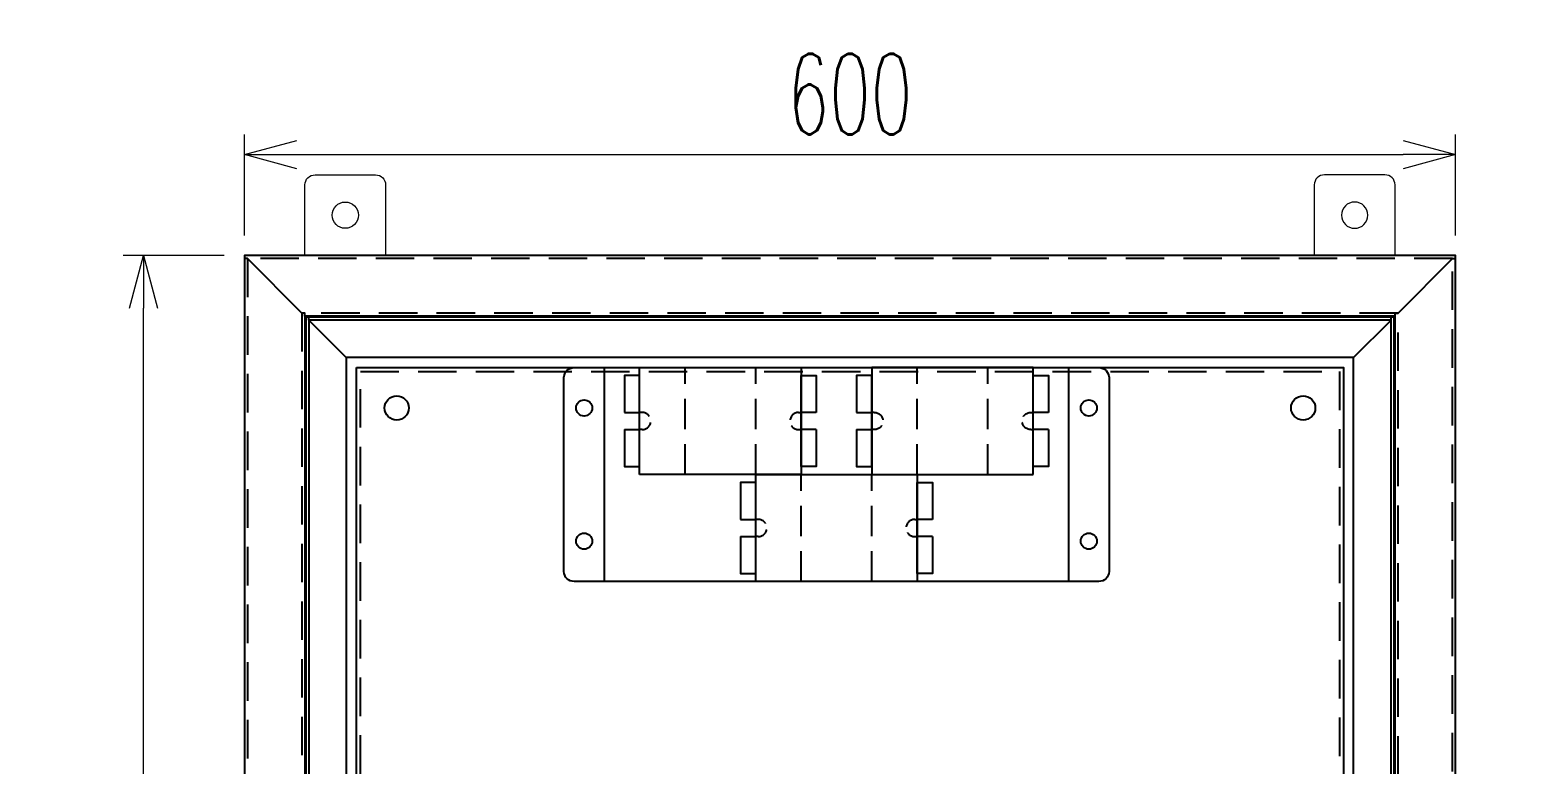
# Model space of a CAD drawing. Header units: millimetres. Extents: x 123558 to 149079, y -1073 to 14418.
# Drawn here: x 131012 to 131751, y 1019 to 1383 of the extents above; entities that cross this region are included whole.
import ezdxf

# ---------------------------------------------------------------- set-up
doc = ezdxf.new("R2010")
doc.units = ezdxf.units.MM
doc.header["$LTSCALE"] = 3
doc.linetypes.add('ASVLTYPE', pattern=[0.75, 0.5, -0.25])
doc.linetypes.add('HIDDEN', pattern=[9.525, 6.35, -3.175])
doc.layers.add('0 TĂNG CỨNG', color=7, linetype='Continuous', lineweight=15)
doc.layers.add('@.VISIBLE', color=7, linetype='Continuous')
doc.styles.add('Ann_w01', font='romans.shx', dxfattribs={"width": 0.6, "bigfont": 'chineset.shx'})
doc.dimstyles.new('Dim 01_SC20', dxfattribs={"dimscale": 20, "dimtxt": 2, "dimasz": 1.3, "dimexe": 0.5, "dimexo": 0.5, "dimgap": 0.5, "dimtad": 1, "dimdec": 1, "dimzin": 12, "dimdsep": 46, "dimtxsty": 'Ann_w01', "dimblk": 'OPEN30', "dimcen": 1.5, "dimclrd": 6, "dimclre": 6, "dimclrt": 3, "dimadec": 1, "dimazin": 3, "dimtm": 1e-09, "dimtfac": 1, "dimtdec": 1, "dimtix": 1, "dimtmove": 0, "dimatfit": 3, "dimldrblk": 'OPEN30', "dimfxl": 1, "dimtolj": 1, "dimlwd": 20, "dimlwe": 20, "dimarcsym": 0})

# ---------------------------------------------------------------- blocks, each defined once
blk = doc.blocks.new('CML250A-3')
at = {"color": 85, "linetype": 'ASVLTYPE', "ltscale": 10}
for p, q in [((22.5, 0), (22.5, 53)), ((57.5, 0), (57.5, 53))]:
    blk.add_line(p, q, dxfattribs=at)
at = {"color": 85}
for p, q in [((-7.5, 30.75), (0, 30.75)), ((87.5, 30.75), (80, 30.75)), ((-7.5, 22.25), (0, 22.25)), ((87.5, 22.25), (80, 22.25))]:
    blk.add_line(p, q, dxfattribs=at)
at = {"color": 85, "linetype": 'ASVLTYPE', "ltscale": 4}
for p, q in [((1.25, 30.75), (0, 30.75)), ((78.75, 30.75), (80, 30.75)), ((1.25, 22.25), (0, 22.25)), ((78.75, 22.25), (80, 22.25))]:
    blk.add_line(p, q, dxfattribs=at)
at = {"color": 85}
blk.add_lwpolyline([(0, 0), (0, 53), (80, 53), (80, 0)], close=True, dxfattribs=at)
for points in [[(-7.5, 22.25), (-7.5, 4), (0, 4), (0, 49), (-7.5, 49), (-7.5, 30.75)], [(87.5, 22.25), (87.5, 4), (80, 4), (80, 49), (87.5, 49), (87.5, 30.75)]]:
    blk.add_lwpolyline(points, dxfattribs=at)
at = {"color": 85, "linetype": 'ASVLTYPE', "ltscale": 4}
for centre, start, end in [((1.25, 26.5), 270, 90), ((78.75, 26.5), 90, 270)]:
    blk.add_arc(centre, 4.25, start, end, dxfattribs=at)
blk = doc.blocks.new('*U125')
at = {"layer": '@.VISIBLE'}
for p, q in [((0, 106), (0, 0)), ((230, 106), (230, 0))]:
    blk.add_line(p, q, dxfattribs=at)
blk.add_lwpolyline([(250, 101), (250, 5, -0.414214), (245, 0), (-15, 0, -0.414214), (-20, 5), (-20, 101, -0.414214), (-15, 106), (245, 106, -0.414214)], format="xyb", close=True, dxfattribs=at)
at = {"layer": '@.VISIBLE', "color": 2}
for centre in [(-10, 86), (240, 86), (-10, 20), (240, 20)]:
    blk.add_circle(centre, 4, dxfattribs=at)
blk = doc.blocks.new('_Open30')
at = {"color": 0, "linetype": 'ByBlock', "lineweight": -2}
for p, q in [((-1, 0.268), (0, 0)), ((0, 0), (-1, -0.268)), ((0, 0), (-1, 0))]:
    blk.add_line(p, q, dxfattribs=at)
blk = doc.blocks.new('tai treo')
at = {"layer": '0 TĂNG CỨNG'}
blk.add_lwpolyline([(20, -20), (-20, -20), (-20, 15, -0.414214), (-15, 20), (15, 20, -0.414214), (20, 15)], format="xyb", close=True, dxfattribs=at)
blk.add_circle((0, 0), 6.5, dxfattribs=at)
blk = doc.blocks.new('*D302')
at = {"layer": '@.VISIBLE', "color": 6, "lineweight": 20, "transparency": 16777216}
for p, q in [((131107.76, 1271.33), (131057.76, 1271.33)), ((131067.76, 497.33), (131067.76, 1245.33)), ((131107.76, 471.33), (131057.76, 471.33))]:
    blk.add_line(p, q, dxfattribs=at)
at = {"layer": 'Defpoints', "color": 0, "transparency": 16777216}
for p in [(131067.76, 1271.33), (131117.76, 1271.33), (131117.76, 471.33)]:
    blk.add_point(p, dxfattribs=at)
at = {"layer": '@.VISIBLE', "color": 6, "lineweight": 20, "transparency": 16777216, "xscale": 26, "yscale": 26, "zscale": 26}
for p, rotation in [((131067.76, 1271.33), 90), ((131067.76, 471.33), 270)]:
    blk.add_blockref('_Open30', p, dxfattribs=dict(at, rotation=rotation))
at = {"layer": '@.VISIBLE', "color": 3, "transparency": 16777216, "insert": (131037.76, 871.33), "char_height": 40, "attachment_point": 5, "rotation": 90, "style": 'Ann_w01'}
blk.add_mtext('\\A1;800', dxfattribs=at)
blk = doc.blocks.new('*D306')
at = {"layer": '@.VISIBLE', "color": 6, "lineweight": 20, "transparency": 16777216}
for p, q in [((131117.76, 1281.33), (131117.76, 1331.33)), ((131717.76, 1281.33), (131717.76, 1331.33)), ((131143.76, 1321.33), (131691.76, 1321.33))]:
    blk.add_line(p, q, dxfattribs=at)
at = {"layer": 'Defpoints', "color": 0, "transparency": 16777216}
for p in [(131717.76, 1321.33), (131117.76, 1271.33), (131717.76, 1271.33)]:
    blk.add_point(p, dxfattribs=at)
at = {"layer": '@.VISIBLE', "color": 6, "lineweight": 20, "transparency": 16777216, "xscale": 26, "yscale": 26, "zscale": 26, "rotation": 180}
blk.add_blockref('_Open30', (131117.76, 1321.33), dxfattribs=at)
at = {"layer": '@.VISIBLE', "color": 6, "lineweight": 20, "transparency": 16777216, "xscale": 26, "yscale": 26, "zscale": 26}
blk.add_blockref('_Open30', (131717.76, 1321.33), dxfattribs=at)
at = {"layer": '@.VISIBLE', "color": 3, "transparency": 16777216, "insert": (131417.76, 1351.33), "char_height": 40, "attachment_point": 5, "style": 'Ann_w01'}
blk.add_mtext('\\A1;600', dxfattribs=at)

msp = doc.modelspace()

# ---------------------------------------------------------------- linework, layer by layer
at = {"layer": '@.VISIBLE'}
for points in [[(131117.76, 471.33), (131717.76, 471.33), (131717.76, 1271.33), (131117.76, 1271.33)], [(131147.76, 501.33), (131687.76, 501.33), (131687.76, 1241.33), (131147.76, 1241.33)]]:
    msp.add_lwpolyline(points, close=True, dxfattribs=at)
for points in [[(131147.76, 1241.33), (131147.76, 1242.83), (131146.26, 1242.83), (131119.26, 1269.83), (131117.76, 1269.83)], [(131687.76, 1241.33), (131687.76, 1242.83), (131689.26, 1242.83), (131716.26, 1269.83), (131717.76, 1269.83)]]:
    msp.add_lwpolyline(points, dxfattribs=at)
at = {"layer": '@.VISIBLE', "linetype": 'HIDDEN'}
for points in [[(131119.26, 472.83), (131716.26, 472.83), (131716.26, 1269.83), (131119.26, 1269.83)], [(131146.26, 499.83), (131689.26, 499.83), (131689.26, 1242.83), (131146.26, 1242.83)]]:
    msp.add_lwpolyline(points, close=True, dxfattribs=at)
at = {"layer": '@.VISIBLE', "color": 6}
for points in [[(131148.26, 501.83), (131687.26, 501.83), (131687.26, 1240.83), (131148.26, 1240.83)], [(131149.76, 503.33), (131685.76, 503.33), (131685.76, 1239.33), (131149.76, 1239.33)], [(131168.26, 521.83), (131667.26, 521.83), (131667.26, 1220.83), (131168.26, 1220.83)]]:
    msp.add_lwpolyline(points, close=True, dxfattribs=at)
for points in [[(131168.26, 1220.83), (131149.76, 1239.33), (131149.76, 1240.83)], [(131667.26, 1220.83), (131685.76, 1239.33), (131685.76, 1240.83)]]:
    msp.add_lwpolyline(points, dxfattribs=at)
at = {"layer": '@.VISIBLE', "color": 151}
msp.add_lwpolyline([(131173.26, 1215.83), (131662.26, 1215.83), (131662.26, 526.83), (131173.26, 526.83)], close=True, dxfattribs=at)
at = {"layer": '@.VISIBLE', "color": 151, "linetype": 'HIDDEN'}
msp.add_lwpolyline([(131175.26, 1213.83), (131660.26, 1213.83), (131660.26, 528.83), (131175.26, 528.83)], close=True, dxfattribs=at)
at = {"layer": '@.VISIBLE', "color": 151}
for centre in [(131193.26, 1195.83), (131642.26, 1195.83)]:
    msp.add_circle(centre, 6, dxfattribs=at)

# ---------------------------------------------------------------- block references
msp.add_blockref('tai treo', (131167.76, 1291.33))
at = {"xscale": -1}
msp.add_blockref('tai treo', (131667.76, 1291.33), dxfattribs=at)
at = {"color": 1}
for p in [(131313.57, 1162.83), (131371.07, 1109.83)]:
    msp.add_blockref('CML250A-3', p, dxfattribs=at)
at = {"color": 1, "xscale": -1}
msp.add_blockref('CML250A-3', (131508.57, 1162.83), dxfattribs=at)
at = {"layer": '@.VISIBLE'}
msp.add_blockref('*U125', (131296.07, 1109.83), dxfattribs=at)

# ---------------------------------------------------------------- dimensions: what is measured, and where the dimension line sits
dim = msp.add_linear_dim(base=(131717.76, 1321.33), p1=(131117.76, 1271.33), p2=(131717.76, 1271.33), dimstyle='Dim 01_SC20', dxfattribs=at)
dim.commit()
dim.dimension.update_dxf_attribs({"geometry": '*D306', "text_midpoint": (131417.76, 1351.33)})
dim = msp.add_linear_dim(base=(131067.76, 1271.33), p1=(131117.76, 471.33), p2=(131117.76, 1271.33), angle=90, dimstyle='Dim 01_SC20', dxfattribs=at)
dim.commit()
dim.dimension.update_dxf_attribs({"geometry": '*D302', "text_midpoint": (131037.76, 871.33)})

# ---------------------------------------------------------------- leaders
msp.add_leader([(132240.76, 1240.83), (132073.32, 1544.68), (131709.67, 1544.68)], dimstyle='Dim 01_SC20', override={"dimgap": 0.5, "dimtad": 0})

doc.saveas('drawing.dxf')
